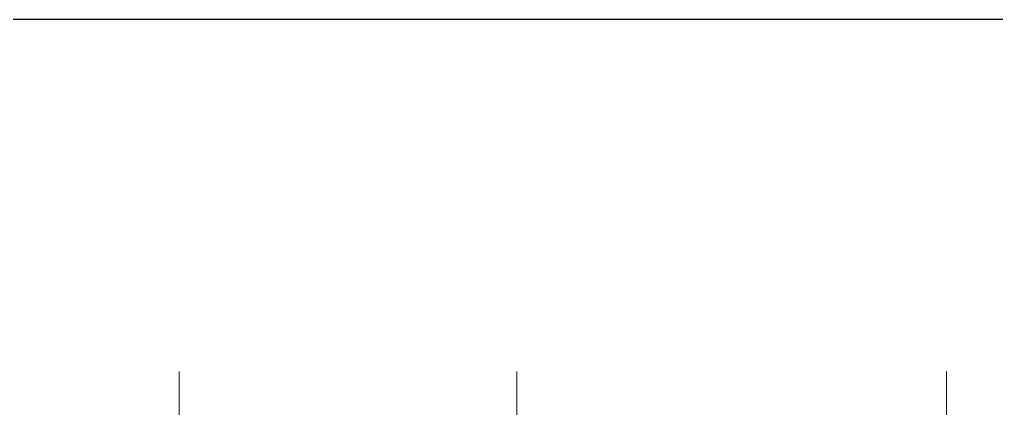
# Model space of a CAD drawing. Extents: x -681219 to -550379, y -242630 to -158199.
# Drawn here: x -646558 to -630639, y -203818 to -197475 of the extents above; entities that cross this region are included whole.
import ezdxf
from ezdxf.enums import TextEntityAlignment as Align
from ezdxf.lldxf.tags import DXFTag

# ---------------------------------------------------------------- set-up
doc = ezdxf.new("R2010")
doc.units = 0
doc.header["$LTSCALE"] = 1000
doc.layers.get('0').update_dxf_attribs({"linetype": 'CONTINUOUS'})
doc.layers.add('famsun', color=7, linetype='CONTINUOUS', lineweight=0)
doc.layers.add('轴网_轴线', color=1, linetype='CENTER2', lineweight=0)
doc.styles.add('ISOCP', font='isocp.shx', dxfattribs={"bigfont": 'gbcbig.shx'})
tags = doc.linetypes.add('CENTER2', pattern=[28.575, 19.05, -3.175, 3.175, -3.175]).pattern_tags.tags
tags[10:11] = [DXFTag(74, 4), DXFTag(75, 0), DXFTag(340, '0'), DXFTag(46, 0.0), DXFTag(50, 0.0), DXFTag(44, 0.0), DXFTag(45, 0.0)]
tags[8:9] = [DXFTag(74, 4), DXFTag(75, 0), DXFTag(340, '0'), DXFTag(46, 0.0), DXFTag(50, 0.0), DXFTag(44, 0.0), DXFTag(45, 0.0)]
tags[6:7] = [DXFTag(74, 4), DXFTag(75, 0), DXFTag(340, '0'), DXFTag(46, 0.0), DXFTag(50, 0.0), DXFTag(44, 0.0), DXFTag(45, 0.0)]
tags[4:5] = [DXFTag(74, 4), DXFTag(75, 0), DXFTag(340, '0'), DXFTag(46, 0.0), DXFTag(50, 0.0), DXFTag(44, 0.0), DXFTag(45, 0.0)]

# ---------------------------------------------------------------- blocks, each defined once
blk = doc.blocks.new('轴网FB0EDE194AE0F5E0')
at = {"layer": '轴网_轴线'}
for p, q in [((7500, -1200), (7500, 23700)), ((14500, -1200), (14500, 23700)), ((20000, -1200), (20000, 23700))]:
    blk.add_line(p, q, dxfattribs=at)
blk = doc.blocks.new('宠物食品标准A0')
at = {"color": 0}
blk.add_lwpolyline([(20, 821), (20, 10), (1179, 10), (1179, 821)], close=True, dxfattribs=at)
at = {"style": 'ISOCP', "flags": 8}
for tag, height, p in [('建设单位', 6, (1109, 98)), ('项目名称', 6, (1109, 82)), ('设计', 6, (894, 66)), ('审定', 6, (974, 66)), ('设计阶段', 6, (1164, 66)), ('图纸名称1', 10, (1059, 58)), ('制图', 6, (894, 50)), ('审核', 6, (974, 50)), ('图别', 6, (1164, 50)), ('图纸名称2', 10, (1059, 42)), ('校核', 6, (894, 34)), ('设计号', 6, (974, 34)), ('图号', 4, (1164, 34)), ('图纸名称3', 10, (1059, 26)), ('日期', 6, (894, 18)), ('比例', 6, (974, 18)), ('版本号', 6, (1164, 18))]:
    blk.add_attdef(tag, text='', height=height, dxfattribs=at).set_placement(p, align=Align.MIDDLE_CENTER)

msp = doc.modelspace()

# ---------------------------------------------------------------- block references
at = {"xscale": 55, "yscale": 55, "zscale": 55}
msp.add_blockref('宠物食品标准A0', (-681219.1158, -242629.5392), dxfattribs=at)
at = {"layer": 'famsun', "xscale": -1}
msp.add_blockref('轴网FB0EDE194AE0F5E0', (-623955.4609, -226916.6983), dxfattribs=at)

doc.saveas('drawing.dxf')
